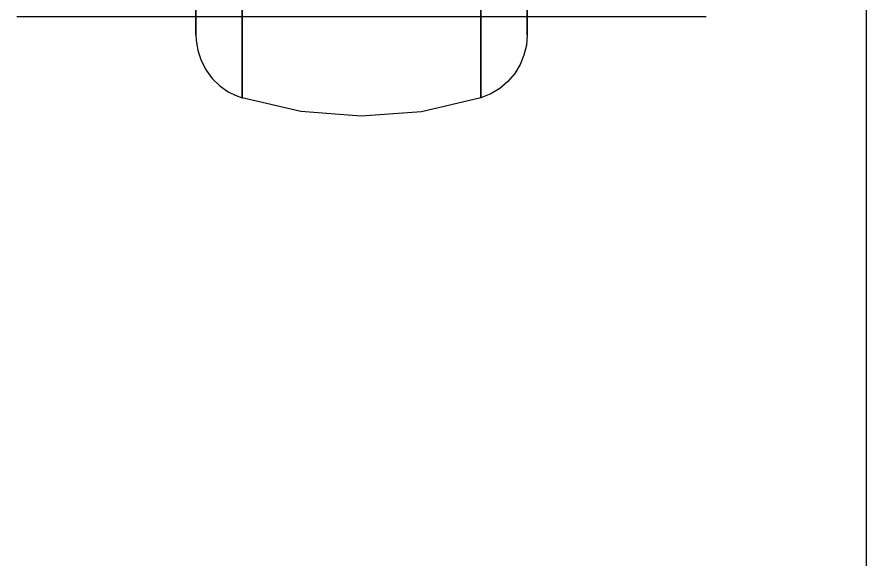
# Model space of a CAD drawing. Header units: millimetres. Extents: x 10366 to 13995, y 24552 to 29685.
# Drawn here: x 13133.3 to 13199.3, y 27254.2 to 27296.4 of the extents above; entities that cross this region are included whole.
import ezdxf

# ---------------------------------------------------------------- set-up
doc = ezdxf.new("R2010")
doc.units = ezdxf.units.MM
doc.header["$LTSCALE"] = 3
doc.layers.add('DomyÅ›lny', color=7, linetype='Continuous')

msp = doc.modelspace()

# ---------------------------------------------------------------- linework, layer by layer
at = {"layer": 'DomyÅ›lny'}
for p, q in [((13199.28, 27353.174), (13199.28, 27136.296)), ((13186.848, 27296.357), (13133.296, 27296.357))]:
    msp.add_line(p, q, dxfattribs=at)
for points in [[(13147.199, 27327.252, 0), (13147.199, 27359.536, 0), (13147.199, 27327.252, 0), (13147.199, 27294.968, 0)], [(13172.945, 27327.252, 0), (13172.945, 27294.968, 0), (13172.945, 27327.252, 0), (13172.945, 27359.536, 0)], [(13150.804, 27327.252, 0), (13150.804, 27290.056, 0)], [(13169.341, 27327.252, 0), (13169.341, 27290.056, 0)]]:
    msp.add_polyline3d(points, close=True, dxfattribs=at)
for points in [[(13147.199, 27294.968, 0), (13147.216, 27294.558, 0), (13147.348, 27293.74, 0), (13147.607, 27292.96, 0), (13147.989, 27292.23, 0), (13148.477, 27291.573, 0), (13149.058, 27291.007, 0), (13149.712, 27290.544, 0), (13150.244, 27290.269, 0), (13150.804, 27290.056, 0)], [(13172.945, 27294.968, 0), (13172.883, 27294.166, 0), (13172.698, 27293.389, 0), (13172.394, 27292.65, 0), (13171.977, 27291.961, 0), (13171.448, 27291.338, 0), (13170.825, 27290.804, 0), (13170.111, 27290.369, 0), (13169.341, 27290.056, 0)], [(13169.341, 27290.056, 0), (13164.737, 27288.987, 0), (13160.04, 27288.633, 0), (13155.356, 27288.995, 0), (13150.804, 27290.056, 0)]]:
    msp.add_polyline3d(points, dxfattribs=at)

doc.saveas('drawing.dxf')
